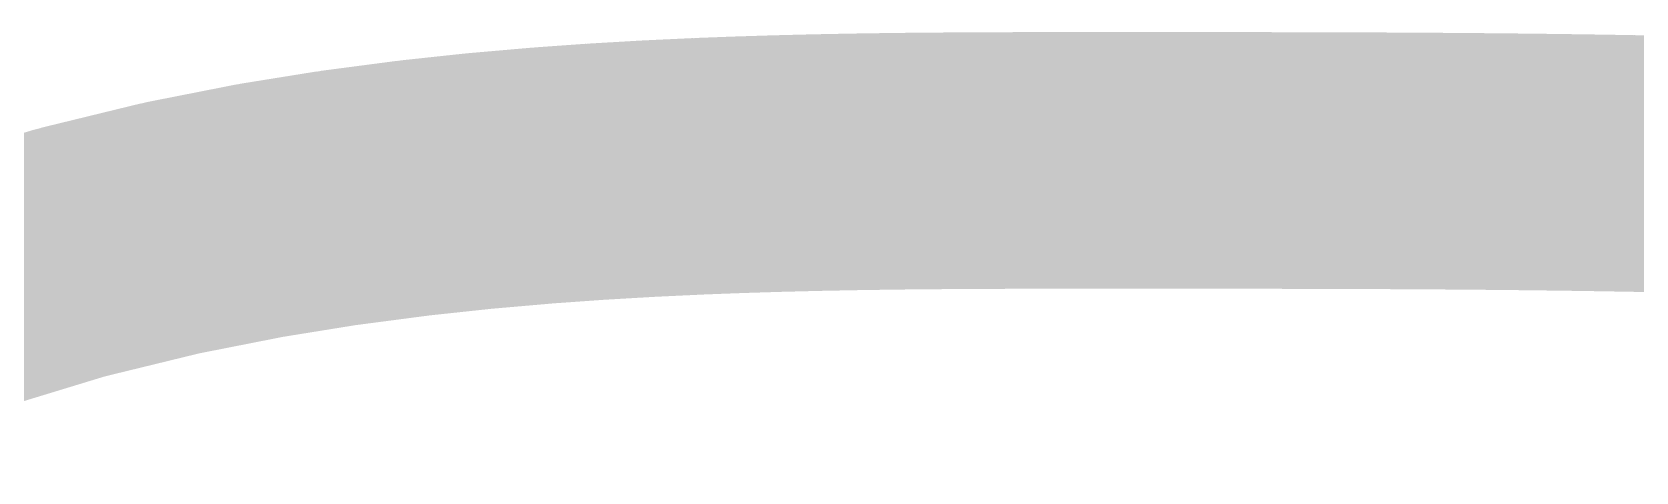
# Model space of a CAD drawing. Header units: millimetres. Extents: x 6 to 417, y 41 to 311.
# Drawn here: x 384.232 to 384.856, y 58.193 to 58.365 of the extents above; entities that cross this region are included whole.
import ezdxf

# ---------------------------------------------------------------- set-up
doc = ezdxf.new("R2010")
doc.units = ezdxf.units.MM
doc.layers.add('DrillDrawing', color=1, linetype='Continuous')

msp = doc.modelspace()

# ---------------------------------------------------------------- linework, layer by layer
at = {"layer": 'DrillDrawing', "const_width": 0.1}
for points in [[(384.45105, 58.31016), (384.47128, 58.31134)], [(384.45105, 58.31016), (384.47128, 58.31134)], [(384.47128, 58.31134), (384.49152, 58.3123)], [(384.47128, 58.31134), (384.49152, 58.3123)], [(384.49152, 58.3123), (384.5067, 58.31287)], [(384.49152, 58.3123), (384.5067, 58.31287)], [(384.5067, 58.31287), (384.52187, 58.31334)], [(384.5067, 58.31287), (384.52187, 58.31334)], [(384.52187, 58.31334), (384.53703, 58.31372)], [(384.52187, 58.31334), (384.53703, 58.31372)], [(384.53703, 58.31372), (384.55218, 58.31401)], [(384.53703, 58.31372), (384.55218, 58.31401)], [(384.55218, 58.31401), (384.56227, 58.31416)], [(384.55218, 58.31401), (384.56227, 58.31416)], [(384.56227, 58.31416), (384.57235, 58.31429)], [(384.56227, 58.31416), (384.57235, 58.31429)], [(384.57235, 58.31429), (384.58242, 58.31438)], [(384.57235, 58.31429), (384.58242, 58.31438)], [(384.58242, 58.31438), (384.59247, 58.31446)], [(384.58242, 58.31438), (384.59247, 58.31446)], [(384.59247, 58.31446), (384.60251, 58.31451)], [(384.59247, 58.31446), (384.60251, 58.31451)], [(384.60251, 58.31451), (384.60752, 58.31453)], [(384.60251, 58.31451), (384.60752, 58.31453)], [(384.60752, 58.31453), (384.61253, 58.31454)], [(384.60752, 58.31453), (384.61253, 58.31454)], [(384.61253, 58.31454), (384.61754, 58.31456)], [(384.61253, 58.31454), (384.61754, 58.31456)], [(384.61754, 58.31456), (384.62254, 58.31457)], [(384.61754, 58.31456), (384.62254, 58.31457)], [(384.62254, 58.31457), (384.62754, 58.31457)], [(384.62254, 58.31457), (384.62754, 58.31457)], [(384.62754, 58.31457), (384.63253, 58.31458)], [(384.62754, 58.31457), (384.63253, 58.31458)], [(384.63253, 58.31458), (384.63752, 58.31458)], [(384.63253, 58.31458), (384.63752, 58.31458)], [(384.63752, 58.31458), (384.6425, 58.31458)], [(384.63752, 58.31458), (384.6425, 58.31458)], [(384.6425, 58.31458), (384.64748, 58.31458)], [(384.6425, 58.31458), (384.64748, 58.31458)], [(384.64748, 58.31458), (384.65245, 58.31458)], [(384.64748, 58.31458), (384.65245, 58.31458)], [(384.65245, 58.31458), (384.65742, 58.31458)], [(384.65245, 58.31458), (384.65742, 58.31458)], [(384.65742, 58.31458), (384.66238, 58.31458)], [(384.65742, 58.31458), (384.66238, 58.31458)], [(384.66238, 58.31458), (384.66733, 58.31458)], [(384.66238, 58.31458), (384.66733, 58.31458)], [(384.66733, 58.31458), (384.67228, 58.31458)], [(384.66733, 58.31458), (384.67228, 58.31458)], [(384.67228, 58.31458), (384.67722, 58.31458)], [(384.67228, 58.31458), (384.67722, 58.31458)], [(384.67722, 58.31458), (384.68216, 58.31457)], [(384.67722, 58.31458), (384.68216, 58.31457)], [(384.68216, 58.31457), (384.68709, 58.31457)], [(384.68216, 58.31457), (384.68709, 58.31457)], [(384.68709, 58.31457), (384.69201, 58.31457)], [(384.68709, 58.31457), (384.69201, 58.31457)], [(384.69201, 58.31457), (384.69693, 58.31457)], [(384.69201, 58.31457), (384.69693, 58.31457)], [(384.69693, 58.31457), (384.70184, 58.31456)], [(384.69693, 58.31457), (384.70184, 58.31456)], [(384.70184, 58.31456), (384.71164, 58.31455)], [(384.70184, 58.31456), (384.71164, 58.31455)], [(384.71164, 58.31455), (384.7214, 58.31453)], [(384.71164, 58.31455), (384.7214, 58.31453)], [(384.7214, 58.31453), (384.73114, 58.31451)], [(384.7214, 58.31453), (384.73114, 58.31451)], [(384.73114, 58.31451), (384.74085, 58.31449)], [(384.73114, 58.31451), (384.74085, 58.31449)], [(384.74085, 58.31449), (384.75052, 58.31445)], [(384.74085, 58.31449), (384.75052, 58.31445)], [(384.75052, 58.31445), (384.76016, 58.31441)], [(384.75052, 58.31445), (384.76016, 58.31441)], [(384.76016, 58.31441), (384.77454, 58.31433)], [(384.76016, 58.31441), (384.77454, 58.31433)], [(384.77454, 58.31433), (384.78885, 58.31423)], [(384.77454, 58.31433), (384.78885, 58.31423)], [(384.78885, 58.31423), (384.80306, 58.3141)], [(384.78885, 58.31423), (384.80306, 58.3141)], [(384.80306, 58.3141), (384.81718, 58.31395)], [(384.80306, 58.3141), (384.81718, 58.31395)], [(384.81718, 58.31395), (384.83586, 58.3137)], [(384.81718, 58.31395), (384.83586, 58.3137)], [(384.83586, 58.3137), (384.85436, 58.3134)], [(384.83586, 58.3137), (384.85436, 58.3134)], [(384.85436, 58.3134), (384.87266, 58.31302)], [(384.85436, 58.3134), (384.87266, 58.31302)], [(384.87266, 58.31302), (384.89076, 58.31258)], [(384.87266, 58.31302), (384.89076, 58.31258)], [(384.89076, 58.31258), (384.90866, 58.31206)], [(384.89076, 58.31258), (384.90866, 58.31206)], [(384.38047, 58.30382), (384.40562, 58.30652)], [(384.38047, 58.30382), (384.40562, 58.30652)], [(384.40562, 58.30652), (384.43084, 58.30872)], [(384.40562, 58.30652), (384.43084, 58.30872)], [(384.43084, 58.30872), (384.45105, 58.31016)], [(384.43084, 58.30872), (384.45105, 58.31016)], [(384.32051, 58.29505), (384.3504, 58.29987)], [(384.32051, 58.29505), (384.3504, 58.29987)], [(384.3504, 58.29987), (384.38047, 58.30382)], [(384.3504, 58.29987), (384.38047, 58.30382)], [(384.28589, 58.28822), (384.32051, 58.29505)], [(384.28589, 58.28822), (384.32051, 58.29505)], [(384.24673, 58.27866), (384.28589, 58.28822)], [(384.24673, 58.27866), (384.28589, 58.28822)], [(384.20331, 58.26542), (384.24673, 58.27866)], [(384.20331, 58.26542), (384.24673, 58.27866)]]:
    msp.add_lwpolyline(points, dxfattribs=at)
at = {"layer": 'DrillDrawing', "const_width": 0.05}
for points in [[(384.44628, 58.31134, 1), (384.49628, 58.31134, 1)], [(384.44628, 58.31134, 1), (384.49628, 58.31134, 1)], [(384.44628, 58.31134, 1), (384.49628, 58.31134, 1)], [(384.44628, 58.31134, 1), (384.49628, 58.31134, 1)], [(384.46652, 58.3123, 1), (384.51652, 58.3123, 1)], [(384.46652, 58.3123, 1), (384.51652, 58.3123, 1)], [(384.46652, 58.3123, 1), (384.51652, 58.3123, 1)], [(384.46652, 58.3123, 1), (384.51652, 58.3123, 1)], [(384.4817, 58.31287, 1), (384.5317, 58.31287, 1)], [(384.4817, 58.31287, 1), (384.5317, 58.31287, 1)], [(384.4817, 58.31287, 1), (384.5317, 58.31287, 1)], [(384.4817, 58.31287, 1), (384.5317, 58.31287, 1)], [(384.49687, 58.31334, 1), (384.54687, 58.31334, 1)], [(384.49687, 58.31334, 1), (384.54687, 58.31334, 1)], [(384.49687, 58.31334, 1), (384.54687, 58.31334, 1)], [(384.49687, 58.31334, 1), (384.54687, 58.31334, 1)], [(384.51204, 58.31372, 1), (384.56203, 58.31372, 1)], [(384.51204, 58.31372, 1), (384.56203, 58.31372, 1)], [(384.51204, 58.31372, 1), (384.56203, 58.31372, 1)], [(384.51204, 58.31372, 1), (384.56203, 58.31372, 1)], [(384.52718, 58.31401, 1), (384.57718, 58.31401, 1)], [(384.52718, 58.31401, 1), (384.57718, 58.31401, 1)], [(384.52718, 58.31401, 1), (384.57718, 58.31401, 1)], [(384.52718, 58.31401, 1), (384.57718, 58.31401, 1)], [(384.53727, 58.31416, 1), (384.58727, 58.31416, 1)], [(384.53727, 58.31416, 1), (384.58727, 58.31416, 1)], [(384.53727, 58.31416, 1), (384.58727, 58.31416, 1)], [(384.53727, 58.31416, 1), (384.58727, 58.31416, 1)], [(384.54735, 58.31429, 1), (384.59735, 58.31429, 1)], [(384.54735, 58.31429, 1), (384.59735, 58.31429, 1)], [(384.54735, 58.31429, 1), (384.59735, 58.31429, 1)], [(384.54735, 58.31429, 1), (384.59735, 58.31429, 1)], [(384.55742, 58.31438, 1), (384.60741, 58.31438, 1)], [(384.55742, 58.31438, 1), (384.60741, 58.31438, 1)], [(384.55742, 58.31438, 1), (384.60741, 58.31438, 1)], [(384.55742, 58.31438, 1), (384.60741, 58.31438, 1)], [(384.56747, 58.31446, 1), (384.61747, 58.31446, 1)], [(384.56747, 58.31446, 1), (384.61747, 58.31446, 1)], [(384.56747, 58.31446, 1), (384.61747, 58.31446, 1)], [(384.56747, 58.31446, 1), (384.61747, 58.31446, 1)], [(384.57751, 58.31451, 1), (384.62751, 58.31451, 1)], [(384.57751, 58.31451, 1), (384.62751, 58.31451, 1)], [(384.57751, 58.31451, 1), (384.62751, 58.31451, 1)], [(384.57751, 58.31451, 1), (384.62751, 58.31451, 1)], [(384.58253, 58.31453, 1), (384.63252, 58.31453, 1)], [(384.58253, 58.31453, 1), (384.63252, 58.31453, 1)], [(384.58253, 58.31453, 1), (384.63252, 58.31453, 1)], [(384.58253, 58.31453, 1), (384.63252, 58.31453, 1)], [(384.58753, 58.31454, 1), (384.63753, 58.31454, 1)], [(384.58753, 58.31454, 1), (384.63753, 58.31454, 1)], [(384.58753, 58.31454, 1), (384.63753, 58.31454, 1)], [(384.58753, 58.31454, 1), (384.63753, 58.31454, 1)], [(384.59254, 58.31456, 1), (384.64254, 58.31456, 1)], [(384.59254, 58.31456, 1), (384.64254, 58.31456, 1)], [(384.59254, 58.31456, 1), (384.64254, 58.31456, 1)], [(384.59254, 58.31456, 1), (384.64254, 58.31456, 1)], [(384.59754, 58.31457, 1), (384.64754, 58.31457, 1)], [(384.59754, 58.31457, 1), (384.64754, 58.31457, 1)], [(384.59754, 58.31457, 1), (384.64754, 58.31457, 1)], [(384.59754, 58.31457, 1), (384.64754, 58.31457, 1)], [(384.60254, 58.31457, 1), (384.65254, 58.31457, 1)], [(384.60254, 58.31457, 1), (384.65254, 58.31457, 1)], [(384.60254, 58.31457, 1), (384.65254, 58.31457, 1)], [(384.60254, 58.31457, 1), (384.65254, 58.31457, 1)], [(384.60753, 58.31458, 1), (384.65753, 58.31458, 1)], [(384.60753, 58.31458, 1), (384.65753, 58.31458, 1)], [(384.60753, 58.31458, 1), (384.65753, 58.31458, 1)], [(384.60753, 58.31458, 1), (384.65753, 58.31458, 1)], [(384.61252, 58.31458, 1), (384.66252, 58.31458, 1)], [(384.61252, 58.31458, 1), (384.66252, 58.31458, 1)], [(384.61252, 58.31458, 1), (384.66252, 58.31458, 1)], [(384.61252, 58.31458, 1), (384.66252, 58.31458, 1)], [(384.6175, 58.31458, 1), (384.6675, 58.31458, 1)], [(384.6175, 58.31458, 1), (384.6675, 58.31458, 1)], [(384.6175, 58.31458, 1), (384.6675, 58.31458, 1)], [(384.6175, 58.31458, 1), (384.6675, 58.31458, 1)], [(384.62248, 58.31458, 1), (384.67248, 58.31458, 1)], [(384.62248, 58.31458, 1), (384.67248, 58.31458, 1)], [(384.62248, 58.31458, 1), (384.67248, 58.31458, 1)], [(384.62248, 58.31458, 1), (384.67248, 58.31458, 1)], [(384.62745, 58.31458, 1), (384.67745, 58.31458, 1)], [(384.62745, 58.31458, 1), (384.67745, 58.31458, 1)], [(384.62745, 58.31458, 1), (384.67745, 58.31458, 1)], [(384.62745, 58.31458, 1), (384.67745, 58.31458, 1)], [(384.63242, 58.31458, 1), (384.68242, 58.31458, 1)], [(384.63242, 58.31458, 1), (384.68242, 58.31458, 1)], [(384.63242, 58.31458, 1), (384.68242, 58.31458, 1)], [(384.63242, 58.31458, 1), (384.68242, 58.31458, 1)], [(384.63738, 58.31458, 1), (384.68738, 58.31458, 1)], [(384.63738, 58.31458, 1), (384.68738, 58.31458, 1)], [(384.63738, 58.31458, 1), (384.68738, 58.31458, 1)], [(384.63738, 58.31458, 1), (384.68738, 58.31458, 1)], [(384.64233, 58.31458, 1), (384.69233, 58.31458, 1)], [(384.64233, 58.31458, 1), (384.69233, 58.31458, 1)], [(384.64233, 58.31458, 1), (384.69233, 58.31458, 1)], [(384.64233, 58.31458, 1), (384.69233, 58.31458, 1)], [(384.64728, 58.31458, 1), (384.69728, 58.31458, 1)], [(384.64728, 58.31458, 1), (384.69728, 58.31458, 1)], [(384.64728, 58.31458, 1), (384.69728, 58.31458, 1)], [(384.64728, 58.31458, 1), (384.69728, 58.31458, 1)], [(384.65223, 58.31458, 1), (384.70222, 58.31458, 1)], [(384.65223, 58.31458, 1), (384.70222, 58.31458, 1)], [(384.65223, 58.31458, 1), (384.70222, 58.31458, 1)], [(384.65223, 58.31458, 1), (384.70222, 58.31458, 1)], [(384.65716, 58.31457, 1), (384.70716, 58.31457, 1)], [(384.65716, 58.31457, 1), (384.70716, 58.31457, 1)], [(384.65716, 58.31457, 1), (384.70716, 58.31457, 1)], [(384.65716, 58.31457, 1), (384.70716, 58.31457, 1)], [(384.66209, 58.31457, 1), (384.71209, 58.31457, 1)], [(384.66209, 58.31457, 1), (384.71209, 58.31457, 1)], [(384.66209, 58.31457, 1), (384.71209, 58.31457, 1)], [(384.66209, 58.31457, 1), (384.71209, 58.31457, 1)], [(384.66701, 58.31457, 1), (384.71701, 58.31457, 1)], [(384.66701, 58.31457, 1), (384.71701, 58.31457, 1)], [(384.66701, 58.31457, 1), (384.71701, 58.31457, 1)], [(384.66701, 58.31457, 1), (384.71701, 58.31457, 1)], [(384.67193, 58.31457, 1), (384.72193, 58.31457, 1)], [(384.67193, 58.31457, 1), (384.72193, 58.31457, 1)], [(384.67193, 58.31457, 1), (384.72193, 58.31457, 1)], [(384.67193, 58.31457, 1), (384.72193, 58.31457, 1)], [(384.67684, 58.31456, 1), (384.72684, 58.31456, 1)], [(384.67684, 58.31456, 1), (384.72684, 58.31456, 1)], [(384.67684, 58.31456, 1), (384.72684, 58.31456, 1)], [(384.67684, 58.31456, 1), (384.72684, 58.31456, 1)], [(384.68664, 58.31455, 1), (384.73663, 58.31455, 1)], [(384.68664, 58.31455, 1), (384.73663, 58.31455, 1)], [(384.68664, 58.31455, 1), (384.73663, 58.31455, 1)], [(384.68664, 58.31455, 1), (384.73663, 58.31455, 1)], [(384.6964, 58.31453, 1), (384.7464, 58.31453, 1)], [(384.6964, 58.31453, 1), (384.7464, 58.31453, 1)], [(384.6964, 58.31453, 1), (384.7464, 58.31453, 1)], [(384.6964, 58.31453, 1), (384.7464, 58.31453, 1)], [(384.70614, 58.31451, 1), (384.75614, 58.31451, 1)], [(384.70614, 58.31451, 1), (384.75614, 58.31451, 1)], [(384.70614, 58.31451, 1), (384.75614, 58.31451, 1)], [(384.70614, 58.31451, 1), (384.75614, 58.31451, 1)], [(384.71585, 58.31449, 1), (384.76584, 58.31449, 1)], [(384.71585, 58.31449, 1), (384.76584, 58.31449, 1)], [(384.71585, 58.31449, 1), (384.76584, 58.31449, 1)], [(384.71585, 58.31449, 1), (384.76584, 58.31449, 1)], [(384.72552, 58.31445, 1), (384.77552, 58.31445, 1)], [(384.72552, 58.31445, 1), (384.77552, 58.31445, 1)], [(384.72552, 58.31445, 1), (384.77552, 58.31445, 1)], [(384.72552, 58.31445, 1), (384.77552, 58.31445, 1)], [(384.73516, 58.31441, 1), (384.78515, 58.31441, 1)], [(384.73516, 58.31441, 1), (384.78515, 58.31441, 1)], [(384.73516, 58.31441, 1), (384.78515, 58.31441, 1)], [(384.73516, 58.31441, 1), (384.78515, 58.31441, 1)], [(384.74954, 58.31433, 1), (384.79954, 58.31433, 1)], [(384.74954, 58.31433, 1), (384.79954, 58.31433, 1)], [(384.74954, 58.31433, 1), (384.79954, 58.31433, 1)], [(384.74954, 58.31433, 1), (384.79954, 58.31433, 1)], [(384.76385, 58.31423, 1), (384.81385, 58.31423, 1)], [(384.76385, 58.31423, 1), (384.81385, 58.31423, 1)], [(384.76385, 58.31423, 1), (384.81385, 58.31423, 1)], [(384.76385, 58.31423, 1), (384.81385, 58.31423, 1)], [(384.77806, 58.3141, 1), (384.82806, 58.3141, 1)], [(384.77806, 58.3141, 1), (384.82806, 58.3141, 1)], [(384.77806, 58.3141, 1), (384.82806, 58.3141, 1)], [(384.77806, 58.3141, 1), (384.82806, 58.3141, 1)], [(384.79218, 58.31395, 1), (384.84218, 58.31395, 1)], [(384.79218, 58.31395, 1), (384.84218, 58.31395, 1)], [(384.79218, 58.31395, 1), (384.84218, 58.31395, 1)], [(384.79218, 58.31395, 1), (384.84218, 58.31395, 1)], [(384.81086, 58.3137, 1), (384.86086, 58.3137, 1)], [(384.81086, 58.3137, 1), (384.86086, 58.3137, 1)], [(384.81086, 58.3137, 1), (384.86086, 58.3137, 1)], [(384.81086, 58.3137, 1), (384.86086, 58.3137, 1)], [(384.82936, 58.3134, 1), (384.87936, 58.3134, 1)], [(384.82936, 58.3134, 1), (384.87936, 58.3134, 1)], [(384.82936, 58.3134, 1), (384.87936, 58.3134, 1)], [(384.82936, 58.3134, 1), (384.87936, 58.3134, 1)], [(384.84766, 58.31302, 1), (384.89766, 58.31302, 1)], [(384.84766, 58.31302, 1), (384.89766, 58.31302, 1)], [(384.84766, 58.31302, 1), (384.89766, 58.31302, 1)], [(384.84766, 58.31302, 1), (384.89766, 58.31302, 1)], [(384.86577, 58.31258, 1), (384.91576, 58.31258, 1)], [(384.86577, 58.31258, 1), (384.91576, 58.31258, 1)], [(384.86577, 58.31258, 1), (384.91576, 58.31258, 1)], [(384.86577, 58.31258, 1), (384.91576, 58.31258, 1)], [(384.38062, 58.30652, 1), (384.43062, 58.30652, 1)], [(384.38062, 58.30652, 1), (384.43062, 58.30652, 1)], [(384.38062, 58.30652, 1), (384.43062, 58.30652, 1)], [(384.38062, 58.30652, 1), (384.43062, 58.30652, 1)], [(384.40584, 58.30872, 1), (384.45584, 58.30872, 1)], [(384.40584, 58.30872, 1), (384.45584, 58.30872, 1)], [(384.40584, 58.30872, 1), (384.45584, 58.30872, 1)], [(384.40584, 58.30872, 1), (384.45584, 58.30872, 1)], [(384.42605, 58.31016, 1), (384.47605, 58.31016, 1)], [(384.42605, 58.31016, 1), (384.47605, 58.31016, 1)], [(384.42605, 58.31016, 1), (384.47605, 58.31016, 1)], [(384.42605, 58.31016, 1), (384.47605, 58.31016, 1)], [(384.32541, 58.29987, 1), (384.3754, 58.29987, 1)], [(384.32541, 58.29987, 1), (384.3754, 58.29987, 1)], [(384.32541, 58.29987, 1), (384.3754, 58.29987, 1)], [(384.32541, 58.29987, 1), (384.3754, 58.29987, 1)], [(384.35547, 58.30382, 1), (384.40546, 58.30382, 1)], [(384.35547, 58.30382, 1), (384.40546, 58.30382, 1)], [(384.35547, 58.30382, 1), (384.40546, 58.30382, 1)], [(384.35547, 58.30382, 1), (384.40546, 58.30382, 1)], [(384.29551, 58.29505, 1), (384.34551, 58.29505, 1)], [(384.29551, 58.29505, 1), (384.34551, 58.29505, 1)], [(384.29551, 58.29505, 1), (384.34551, 58.29505, 1)], [(384.29551, 58.29505, 1), (384.34551, 58.29505, 1)], [(384.26089, 58.28822, 1), (384.31089, 58.28822, 1)], [(384.26089, 58.28822, 1), (384.31089, 58.28822, 1)], [(384.26089, 58.28822, 1), (384.31089, 58.28822, 1)], [(384.26089, 58.28822, 1), (384.31089, 58.28822, 1)], [(384.22173, 58.27866, 1), (384.27173, 58.27866, 1)], [(384.22173, 58.27866, 1), (384.27173, 58.27866, 1)], [(384.22173, 58.27866, 1), (384.27173, 58.27866, 1)], [(384.22173, 58.27866, 1), (384.27173, 58.27866, 1)], [(384.17831, 58.26542, 1), (384.22831, 58.26542, 1)], [(384.17831, 58.26542, 1), (384.22831, 58.26542, 1)], [(384.17831, 58.26542, 1), (384.22831, 58.26542, 1)], [(384.17831, 58.26542, 1), (384.22831, 58.26542, 1)]]:
    msp.add_lwpolyline(points, format="xyb", close=True, dxfattribs=at)
at = {"layer": 'DrillDrawing', "const_width": 0.1}
msp.add_lwpolyline([(384.14666, 58.24319, -0.023384), (384.20331, 58.26542)], format="xyb", dxfattribs=at)
msp.add_lwpolyline([(384.14666, 58.24319, -0.023384), (384.20331, 58.26542)], format="xyb", dxfattribs=at)

doc.saveas('drawing.dxf')
